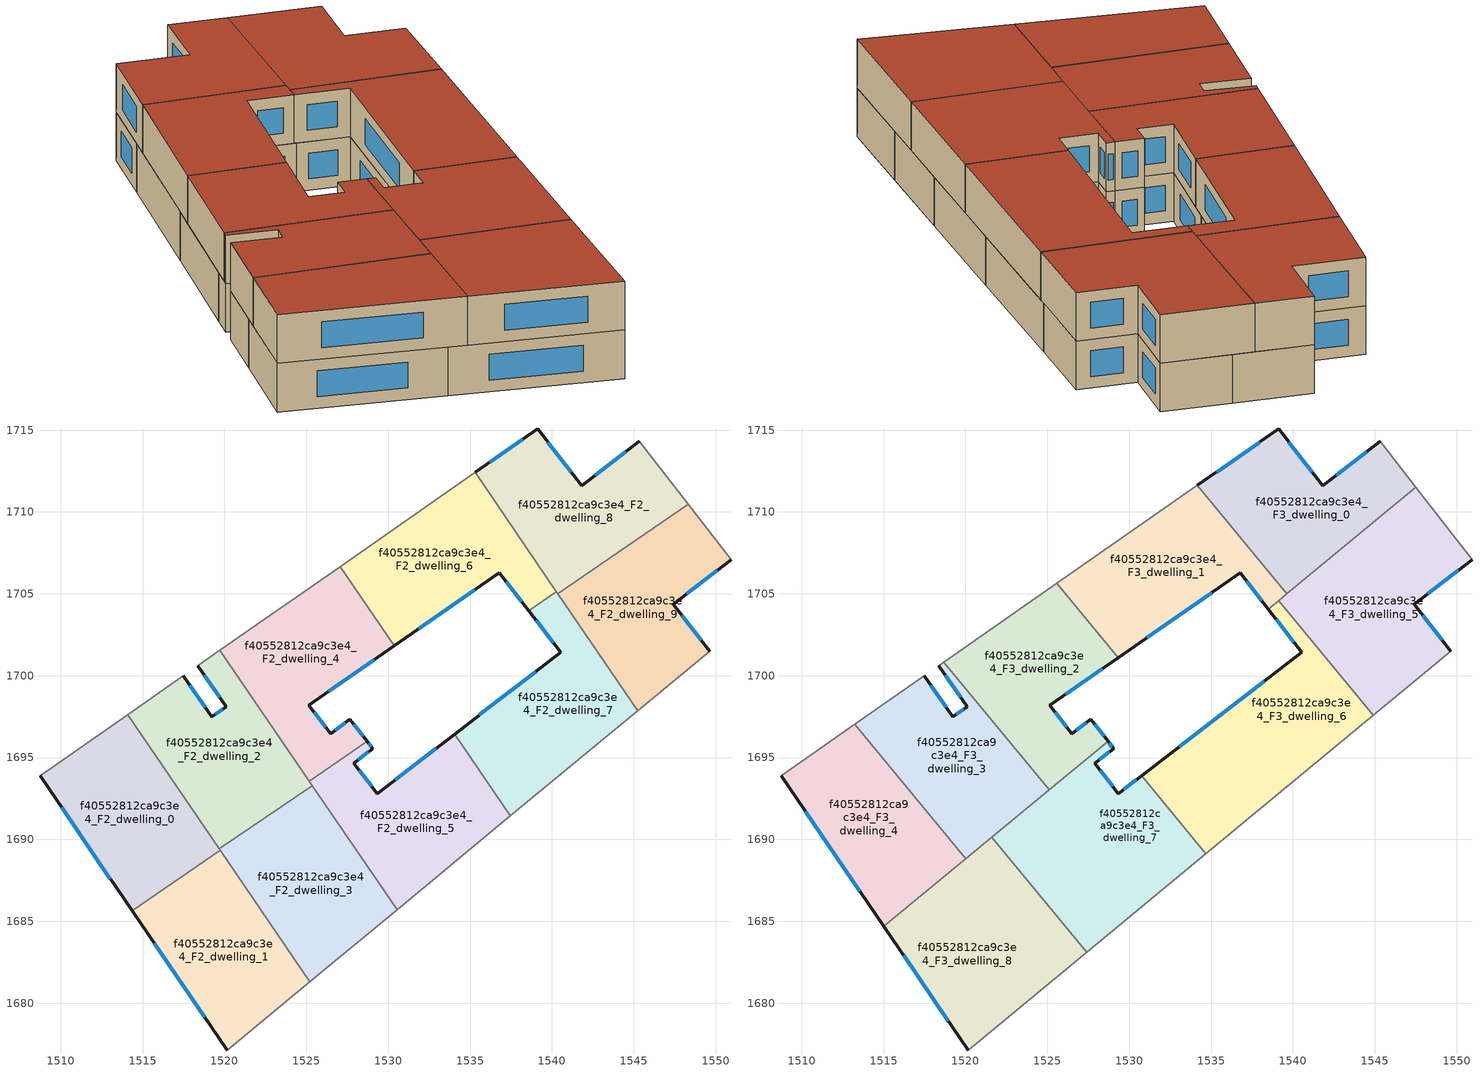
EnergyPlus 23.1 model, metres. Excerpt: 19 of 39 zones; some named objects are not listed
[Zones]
f40552812ca9c3e4_F2_dwelling_0
 floor to f40552812ca9c3e4_F1_dwelling_0 (EU_floor_Construction): 1514.08,1697.62 1519.74,1689.33 1514.35,1685.64 1508.73,1693.89 z6
 wall outside (EU_wall_Construction): 1508.73,1693.89 1514.35,1685.64 z6:9
 wall to f40552812ca9c3e4_F2_dwelling_1 (EU_wall_Construction): 1514.35,1685.64 1519.74,1689.33 z6:9
 wall adiabatic (EU_wall_Construction): 1514.08,1697.62 1508.73,1693.89 z6:9
 wall to f40552812ca9c3e4_F2_dwelling_2 (EU_wall_Construction): 1519.68,1689.41 1514.08,1697.62 z6:9
 wall to f40552812ca9c3e4_F2_dwelling_3 (EU_wall_Construction): 1519.74,1689.33 1519.68,1689.41 z6:9
 window (EU_Window_Construction): 1510.05,1691.95 1513.03,1687.58 z6.7:8.3
f40552812ca9c3e4_F2_dwelling_1
 floor to f40552812ca9c3e4_F1_dwelling_1 (EU_floor_Construction): 1519.74,1689.33 1525.22,1681.31 1520.16,1677.13 1514.35,1685.64 z6
 wall outside (EU_wall_Construction): 1514.35,1685.64 1520.16,1677.13 z6:9
 wall adiabatic (EU_wall_Construction): 1520.16,1677.13 1525.22,1681.31 z6:9
 wall to f40552812ca9c3e4_F2_dwelling_3 (EU_wall_Construction): 1525.22,1681.31 1519.74,1689.33 z6:9
 window (EU_Window_Construction): 1515.72,1683.65 1518.8,1679.13 z6.7:8.3
f40552812ca9c3e4_F2_dwelling_2
 floor to f40552812ca9c3e4_F1_dwelling_2 (EU_floor_Construction): 1519.72,1701.55 1525.36,1693.29 1519.68,1689.41 1514.08,1697.62 1517.48,1700 1519.23,1697.5 1520.11,1698.11 1518.36,1700.61 z6
 wall outside (EU_wall_Construction): 1518.36,1700.61 1520.11,1698.11 1519.23,1697.5 1517.48,1700 z6:9
 wall to f40552812ca9c3e4_F2_dwelling_3 (EU_wall_Construction): 1519.68,1689.41 1525.36,1693.29 z6:9
 wall adiabatic (EU_wall_Construction): 1517.48,1700 1514.08,1697.62 / 1519.72,1701.55 1518.36,1700.61 z6:9
 wall to f40552812ca9c3e4_F2_dwelling_4 (EU_wall_Construction): 1525.17,1693.56 1519.72,1701.55 z6:9
 wall to f40552812ca9c3e4_F2_dwelling_5 (EU_wall_Construction): 1525.36,1693.29 1525.17,1693.56 z6:9
 window (EU_Window_Construction): 1518.82,1698.08 1517.89,1699.41 / 1519.91,1697.96 1519.44,1697.64 / 1518.77,1700.02 1519.7,1698.69 z6.7:8.3
 ceiling adiabatic (EU_roof_Construction): 1525.36,1693.29 1519.72,1701.55 1518.68,1700.83 1525.06,1693.09 z9
f40552812ca9c3e4_F2_dwelling_3
 floor to f40552812ca9c3e4_F1_dwelling_3 (EU_floor_Construction): 1525.36,1693.29 1530.54,1685.71 1525.22,1681.31 1519.68,1689.41 z6
 wall adiabatic (EU_wall_Construction): 1525.22,1681.31 1530.54,1685.71 z6:9
 wall to f40552812ca9c3e4_F2_dwelling_5 (EU_wall_Construction): 1530.54,1685.71 1525.36,1693.29 z6:9
 ceiling adiabatic (EU_roof_Construction): 1525.39,1693.25 1525.36,1693.29 1525.06,1693.09 1525.12,1693.02 z9
f40552812ca9c3e4_F2_dwelling_4
 floor to f40552812ca9c3e4_F1_dwelling_4 (EU_floor_Construction): 1527.06,1706.67 1530.37,1701.82 1525.16,1698.18 1526.5,1696.45 1527.66,1697.34 1528.72,1695.99 1525.17,1693.57 1519.72,1701.55 z6
 wall outside (EU_wall_Construction): 1528.72,1695.99 1527.66,1697.34 1526.5,1696.45 1525.16,1698.18 1530.37,1701.82 z6:9
 wall to f40552812ca9c3e4_F2_dwelling_5 (EU_wall_Construction): 1525.17,1693.57 1528.72,1695.99 z6:9
 wall adiabatic (EU_wall_Construction): 1527.06,1706.67 1519.72,1701.55 z6:9
 wall to f40552812ca9c3e4_F2_dwelling_6 (EU_wall_Construction): 1530.37,1701.82 1527.06,1706.67 z6:9
 window (EU_Window_Construction): 1527.39,1697.13 1526.77,1696.66 / 1528.47,1696.3 1527.91,1697.02 / 1526.38,1699.04 1529.15,1700.96 / 1526.19,1696.85 1525.47,1697.77 z6.7:8.3
f40552812ca9c3e4_F2_dwelling_5
 floor to f40552812ca9c3e4_F1_dwelling_5 (EU_floor_Construction): 1534.05,1696.43 1537.46,1691.43 1530.54,1685.71 1525.17,1693.57 1528.72,1695.99 1529.06,1695.55 1527.9,1694.66 1529.33,1692.8 z6
 wall outside (EU_wall_Construction): 1534.05,1696.43 1529.33,1692.8 1527.9,1694.66 1529.06,1695.55 1528.72,1695.99 z6:9
 wall to f40552812ca9c3e4_F2_dwelling_7 (EU_wall_Construction): 1537.46,1691.43 1534.05,1696.43 z6:9
 wall adiabatic (EU_wall_Construction): 1530.54,1685.71 1537.46,1691.43 z6:9
 window (EU_Window_Construction): 1532.94,1695.58 1530.44,1693.65 / 1528.98,1695.65 1528.8,1695.88 / 1528.17,1694.87 1528.78,1695.34 / 1529,1693.23 1528.23,1694.22 z6.7:8.3
f40552812ca9c3e4_F2_dwelling_6
 floor to f40552812ca9c3e4_F1_dwelling_6 (EU_floor_Construction): 1535.31,1712.41 1540.28,1705.14 1538.57,1703.97 1536.78,1706.29 1530.37,1701.82 1527.06,1706.67 z6
 wall outside (EU_wall_Construction): 1530.37,1701.82 1536.78,1706.29 1538.57,1703.97 z6:9
 wall adiabatic (EU_wall_Construction): 1535.31,1712.41 1527.06,1706.67 z6:9
 wall to f40552812ca9c3e4_F2_dwelling_7 (EU_wall_Construction): 1538.57,1703.97 1540.28,1705.14 z6:9
 wall to f40552812ca9c3e4_F2_dwelling_8 (EU_wall_Construction): 1540.28,1705.14 1535.31,1712.41 z6:9
 window (EU_Window_Construction): 1531.87,1702.87 1535.27,1705.24 / 1537.2,1705.74 1538.15,1704.51 z6.7:8.3
f40552812ca9c3e4_F2_dwelling_7
 floor to f40552812ca9c3e4_F1_dwelling_7 (EU_floor_Construction): 1540.28,1705.14 1545.25,1697.86 1537.46,1691.43 1534.05,1696.43 1540.54,1701.42 1538.57,1703.97 z6
 wall outside (EU_wall_Construction): 1538.57,1703.97 1540.54,1701.42 1534.05,1696.43 z6:9
 wall adiabatic (EU_wall_Construction): 1537.46,1691.43 1545.25,1697.86 z6:9
 wall to f40552812ca9c3e4_F2_dwelling_9 (EU_wall_Construction): 1545.25,1697.86 1540.36,1705.02 z6:9
 wall to f40552812ca9c3e4_F2_dwelling_8 (EU_wall_Construction): 1540.36,1705.02 1540.28,1705.14 z6:9
 window (EU_Window_Construction): 1539.02,1700.25 1535.58,1697.6 / 1539.03,1703.37 1540.08,1702.02 z6.7:8.3
f40552812ca9c3e4_F2_dwelling_8
 floor to f40552812ca9c3e4_F1_dwelling_8 (EU_floor_Construction): 1545.34,1714.32 1548.33,1710.46 1540.36,1705.02 1535.31,1712.41 1539.13,1715.07 1541.82,1711.6 z6
 wall outside (EU_wall_Construction): 1545.34,1714.32 1541.82,1711.6 1539.13,1715.07 1535.31,1712.41 z6:9
 wall to f40552812ca9c3e4_F2_dwelling_9 (EU_wall_Construction): 1540.36,1705.02 1548.33,1710.46 z6:9
 wall adiabatic (EU_wall_Construction): 1548.33,1710.46 1545.34,1714.32 z6:9
 window (EU_Window_Construction): 1538.23,1714.45 1536.21,1713.04 / 1541.19,1712.42 1539.76,1714.26 / 1544.51,1713.68 1542.65,1712.24 z6.7:8.3
f40552812ca9c3e4_F2_dwelling_9
 floor to f40552812ca9c3e4_F1_dwelling_9 (EU_floor_Construction): 1548.33,1710.46 1550.94,1707.09 1547.41,1704.38 1549.65,1701.5 1545.25,1697.86 1540.36,1705.02 z6
 wall outside (EU_wall_Construction): 1549.65,1701.5 1547.41,1704.38 1550.94,1707.09 z6:9
 wall adiabatic (EU_wall_Construction): 1545.25,1697.86 1549.65,1701.5 / 1550.94,1707.09 1548.33,1710.46 z6:9
 window (EU_Window_Construction): 1548.24,1705.02 1550.11,1706.46 / 1549.12,1702.18 1547.94,1703.7 z6.7:8.3
f40552812ca9c3e4_F3_dwelling_0
 floor to f40552812ca9c3e4_F2_dwelling_8 (EU_floor_Construction): 1545.34,1714.32 1547.52,1711.51 1540.1,1705.39 1535.31,1712.41 1539.13,1715.07 1541.82,1711.6 z9
 floor to f40552812ca9c3e4_F2_dwelling_6 (EU_floor_Construction): 1535.31,1712.41 1540.1,1705.39 1539.63,1705 1534.17,1711.62 z9
 wall outside (EU_wall_Construction): 1545.34,1714.32 1541.82,1711.6 1539.13,1715.07 1534.17,1711.62 z9:12
 wall adiabatic (EU_wall_Construction): 1547.52,1711.51 1545.34,1714.32 z9:12
 wall to f40552812ca9c3e4_F3_dwelling_1 (EU_wall_Construction): 1534.17,1711.62 1539.63,1705 z9:12
 wall to f40552812ca9c3e4_F3_dwelling_5 (EU_wall_Construction): 1539.63,1705 1547.52,1711.51 z9:12
 window (EU_Window_Construction): 1537.96,1714.26 1535.33,1712.43 / 1541.19,1712.42 1539.76,1714.26 / 1544.51,1713.68 1542.65,1712.24 z9.7:11.3
 roof outside (EU_roof_Construction): 1547.52,1711.51 1545.34,1714.32 1541.82,1711.6 1539.13,1715.07 1534.17,1711.62 1539.63,1705 z12
f40552812ca9c3e4_F3_dwelling_1
 floor to f40552812ca9c3e4_F2_dwelling_6 (EU_floor_Construction): 1534.17,1711.62 1539.63,1705 1538.5,1704.07 1536.78,1706.29 1530.37,1701.82 1527.06,1706.67 z9
 floor to f40552812ca9c3e4_F2_dwelling_4 (EU_floor_Construction): 1527.06,1706.67 1530.37,1701.82 1529.33,1701.1 1525.59,1705.64 z9
 wall outside (EU_wall_Construction): 1529.34,1701.1 1536.78,1706.29 1538.5,1704.07 z9:12
 wall to f40552812ca9c3e4_F3_dwelling_2 (EU_wall_Construction): 1525.59,1705.64 1529.34,1701.1 z9:12
 wall adiabatic (EU_wall_Construction): 1534.17,1711.62 1525.59,1705.64 z9:12
 wall to f40552812ca9c3e4_F3_dwelling_6 (EU_wall_Construction): 1538.5,1704.07 1539.12,1704.58 z9:12
 wall to f40552812ca9c3e4_F3_dwelling_5 (EU_wall_Construction): 1539.12,1704.58 1539.63,1705 z9:12
 window (EU_Window_Construction): 1537.18,1705.77 1538.09,1704.59 / 1531.08,1702.32 1535.03,1705.07 z9.7:11.3
 roof outside (EU_roof_Construction): 1538.5,1704.07 1539.63,1705 1534.17,1711.62 1525.59,1705.64 1529.34,1701.1 1536.78,1706.29 z12
f40552812ca9c3e4_F3_dwelling_2
 floor to f40552812ca9c3e4_F2_dwelling_4 (EU_floor_Construction): 1525.59,1705.64 1529.33,1701.1 1525.16,1698.18 1526.5,1696.45 1527.66,1697.34 1528.71,1695.99 1528.65,1695.94 1525.17,1693.57 1519.72,1701.55 z9
 floor to f40552812ca9c3e4_F2_dwelling_5 (EU_floor_Construction): 1528.65,1695.94 1525.39,1693.25 1525.17,1693.57 z9
 floor adiabatic (EU_floor_Construction): 1519.72,1701.55 1525.39,1693.25 1525.12,1693.02 1518.68,1700.83 z9
 wall outside (EU_wall_Construction): 1528.71,1695.99 1527.66,1697.34 1526.5,1696.45 1525.16,1698.18 1529.34,1701.1 z9:12
 wall to f40552812ca9c3e4_F3_dwelling_3 (EU_wall_Construction): 1518.68,1700.83 1525.12,1693.02 z9:12
 wall adiabatic (EU_wall_Construction): 1525.59,1705.64 1518.68,1700.83 z9:12
 wall to f40552812ca9c3e4_F3_dwelling_7 (EU_wall_Construction): 1525.12,1693.02 1528.71,1695.99 z9:12
 window (EU_Window_Construction): 1526.19,1696.85 1525.47,1697.77 / 1527.39,1697.13 1526.77,1696.66 / 1528.47,1696.31 1527.91,1697.02 / 1526.14,1698.87 1528.35,1700.41 z9.7:11.3
 roof outside (EU_roof_Construction): 1528.71,1695.99 1527.66,1697.34 1526.5,1696.45 1525.16,1698.18 1529.34,1701.1 1525.59,1705.64 1518.68,1700.83 1525.12,1693.02 z12
f40552812ca9c3e4_F3_dwelling_3
 floor to f40552812ca9c3e4_F2_dwelling_2 (EU_floor_Construction): 1520.11,1698.11 1518.36,1700.61 1518.68,1700.83 1525.06,1693.09 1519.68,1689.41 1514.08,1697.62 1517.48,1700 1519.23,1697.5 z9
 floor to f40552812ca9c3e4_F2_dwelling_0 (EU_floor_Construction): 1514.08,1697.62 1519.74,1689.33 1519.66,1689.27 1513.24,1697.04 z9
 floor to f40552812ca9c3e4_F2_dwelling_3 (EU_floor_Construction): 1525.06,1693.09 1525.12,1693.02 1520.06,1688.85 1519.68,1689.41 z9
 floor to f40552812ca9c3e4_F2_dwelling_1 (EU_floor_Construction): 1519.74,1689.33 1520.06,1688.85 1520.02,1688.82 1519.66,1689.27 z9
 wall outside (EU_wall_Construction): 1518.36,1700.61 1520.11,1698.11 1519.23,1697.5 1517.48,1700 z9:12
 wall to f40552812ca9c3e4_F3_dwelling_4 (EU_wall_Construction): 1513.24,1697.04 1520.03,1688.82 z9:12
 wall adiabatic (EU_wall_Construction): 1517.48,1700 1513.24,1697.04 / 1518.68,1700.83 1518.36,1700.61 z9:12
 wall to f40552812ca9c3e4_F3_dwelling_8 (EU_wall_Construction): 1520.03,1688.82 1521.61,1690.13 z9:12
 wall to f40552812ca9c3e4_F3_dwelling_7 (EU_wall_Construction): 1521.61,1690.13 1525.12,1693.02 z9:12
 window (EU_Window_Construction): 1518.82,1698.08 1517.89,1699.41 / 1519.91,1697.96 1519.44,1697.64 / 1518.77,1700.02 1519.7,1698.69 z9.7:11.3
 roof outside (EU_roof_Construction): 1525.12,1693.02 1518.68,1700.83 1518.36,1700.61 1520.11,1698.11 1519.23,1697.5 1517.48,1700 1513.24,1697.04 1520.03,1688.82 z12
f40552812ca9c3e4_F3_dwelling_4
 floor to f40552812ca9c3e4_F2_dwelling_0 (EU_floor_Construction): 1513.24,1697.04 1519.66,1689.27 1514.35,1685.64 1508.73,1693.89 z9
 floor to f40552812ca9c3e4_F2_dwelling_1 (EU_floor_Construction): 1519.66,1689.27 1520.02,1688.82 1515.01,1684.68 1514.35,1685.64 z9
 wall outside (EU_wall_Construction): 1508.73,1693.89 1515.01,1684.68 z9:12
 wall adiabatic (EU_wall_Construction): 1513.24,1697.04 1508.73,1693.89 z9:12
 wall to f40552812ca9c3e4_F3_dwelling_8 (EU_wall_Construction): 1515.01,1684.68 1520.02,1688.82 z9:12
 window (EU_Window_Construction): 1510.2,1691.73 1513.53,1686.84 z9.7:11.3
 roof outside (EU_roof_Construction): 1520.03,1688.82 1513.24,1697.04 1508.73,1693.89 1515.01,1684.68 z12
f40552812ca9c3e4_F3_dwelling_5
 floor to f40552812ca9c3e4_F2_dwelling_9 (EU_floor_Construction): 1548.33,1710.46 1550.94,1707.09 1547.41,1704.38 1549.65,1701.5 1545.25,1697.86 1540.36,1705.02 z9
 floor to f40552812ca9c3e4_F2_dwelling_8 (EU_floor_Construction): 1547.52,1711.51 1548.33,1710.46 1540.36,1705.02 1540.1,1705.39 z9
 floor to f40552812ca9c3e4_F2_dwelling_7 (EU_floor_Construction): 1540.28,1705.14 1545.25,1697.86 1544.9,1697.58 1539.25,1704.43 z9
 floor to f40552812ca9c3e4_F2_dwelling_6 (EU_floor_Construction): 1540.1,1705.39 1540.28,1705.14 1539.25,1704.43 1539.12,1704.58 z9
 wall outside (EU_wall_Construction): 1549.65,1701.5 1547.41,1704.38 1550.94,1707.09 z9:12
 wall to f40552812ca9c3e4_F3_dwelling_6 (EU_wall_Construction): 1539.12,1704.58 1544.9,1697.58 z9:12
 wall adiabatic (EU_wall_Construction): 1550.94,1707.09 1547.52,1711.51 / 1544.9,1697.58 1549.65,1701.5 z9:12
 window (EU_Window_Construction): 1548.24,1705.02 1550.11,1706.46 / 1549.12,1702.18 1547.94,1703.7 z9.7:11.3
 roof outside (EU_roof_Construction): 1549.65,1701.5 1547.41,1704.38 1550.94,1707.09 1547.52,1711.51 1539.12,1704.58 1544.9,1697.58 z12
f40552812ca9c3e4_F3_dwelling_6
 floor to f40552812ca9c3e4_F2_dwelling_5 (EU_floor_Construction): 1534.05,1696.43 1537.46,1691.43 1534.68,1689.13 1530.76,1693.89 z9
 floor to f40552812ca9c3e4_F2_dwelling_7 (EU_floor_Construction): 1540.54,1701.42 1538.57,1703.97 1539.25,1704.43 1544.9,1697.58 1537.46,1691.43 1534.05,1696.43 z9
 floor to f40552812ca9c3e4_F2_dwelling_6 (EU_floor_Construction): 1539.12,1704.58 1539.25,1704.43 1538.57,1703.97 1538.5,1704.07 z9
 wall outside (EU_wall_Construction): 1538.5,1704.07 1540.54,1701.42 1530.76,1693.89 z9:12
 wall adiabatic (EU_wall_Construction): 1534.68,1689.13 1544.9,1697.58 z9:12
 wall to f40552812ca9c3e4_F3_dwelling_7 (EU_wall_Construction): 1530.76,1693.89 1534.68,1689.13 z9:12
 window (EU_Window_Construction): 1538.98,1703.45 1540.06,1702.04 / 1538.25,1699.66 1533.06,1695.66 z9.7:11.3
 roof outside (EU_roof_Construction): 1544.9,1697.58 1539.12,1704.58 1538.5,1704.07 1540.54,1701.42 1530.76,1693.89 1534.68,1689.13 z12
f40552812ca9c3e4_F3_dwelling_7
 floor to f40552812ca9c3e4_F2_dwelling_3 (EU_floor_Construction): 1525.39,1693.25 1530.54,1685.71 1527.4,1683.12 1521.61,1690.13 z9
 floor to f40552812ca9c3e4_F2_dwelling_5 (EU_floor_Construction): 1530.76,1693.89 1534.68,1689.13 1530.54,1685.71 1525.39,1693.25 1528.65,1695.94 1528.72,1695.98 1529.06,1695.55 1527.9,1694.66 1529.33,1692.8 z9
 wall outside (EU_wall_Construction): 1530.76,1693.89 1529.33,1692.8 1527.9,1694.66 1529.06,1695.55 1528.71,1695.99 z9:12
 wall adiabatic (EU_wall_Construction): 1527.4,1683.12 1534.68,1689.13 z9:12
 wall to f40552812ca9c3e4_F3_dwelling_8 (EU_wall_Construction): 1521.61,1690.13 1527.4,1683.12 z9:12
 window (EU_Window_Construction): 1528.98,1695.65 1528.79,1695.89 / 1528.17,1694.87 1528.78,1695.34 / 1529,1693.23 1528.23,1694.22 / 1530.42,1693.63 1529.67,1693.05 z9.7:11.3
 roof outside (EU_roof_Construction): 1534.68,1689.13 1530.76,1693.89 1529.33,1692.8 1527.9,1694.66 1529.06,1695.55 1528.71,1695.99 1521.61,1690.13 1527.4,1683.12 z12
f40552812ca9c3e4_F3_dwelling_8
 floor to f40552812ca9c3e4_F2_dwelling_1 (EU_floor_Construction): 1520.06,1688.85 1525.22,1681.31 1520.16,1677.13 1515.01,1684.68 z9
 floor to f40552812ca9c3e4_F2_dwelling_3 (EU_floor_Construction): 1521.61,1690.13 1527.4,1683.12 1525.22,1681.31 1520.06,1688.85 z9
 wall outside (EU_wall_Construction): 1515.01,1684.68 1520.16,1677.13 z9:12
 wall adiabatic (EU_wall_Construction): 1520.16,1677.13 1527.4,1683.12 z9:12
 window (EU_Window_Construction): 1516.22,1682.91 1518.95,1678.91 z9.7:11.3
 roof outside (EU_roof_Construction): 1527.4,1683.12 1521.61,1690.13 1515.01,1684.68 1520.16,1677.13 z12
[Building]
EU S2 Campaign: North Axis=0; Terrain=City; Solar Distribution=FullExterior
[Site:Location]
Budapest.Ferenc.Liszt.Intl.AP: Latitude=47.437; Longitude=19.256; Time Zone=1; Elevation=185
[SizingPeriod:WeatherFileDays]
AnnualSizingPeriod: Begin Month=1; Begin Day of Month=1; End Month=12; End Day of Month=31; Day of Week for Start Day=Monday; Use Weather File Daylight Saving Period=No; Use Weather File Rain and Snow Indicators=No
[MATERIAL]
EU_InternalMass_Material: Roughness=MediumRough; Thickness=0.1; Conductivity=1; Density=1800; Specific Heat=900; Thermal Absorptance=0.9; Solar Absorptance=0.7; Visible Absorptance=0.7
[MATERIAL:NOMASS] Roughness=MediumRough; Thermal Absorptance=0.9; Solar Absorptance=0.7; Visible Absorptance=0.7
Name | Thermal Resistance
EU_wall_NoMass | 0.832559
EU_roof_NoMass | 1.39638
EU_floor_NoMass | 0.872794
[WINDOWMATERIAL:SIMPLEGLAZINGSYSTEM]
EU_Window_SimpleGlazing: UFactor=2.79869; Solar Heat Gain Coefficient=0.75; Visible Transmittance=0.75
[CONSTRUCTION]
EU_wall_Construction: EU_wall_NoMass
EU_roof_Construction: EU_roof_NoMass
EU_floor_Construction: EU_floor_NoMass
EU_Window_Construction: EU_Window_SimpleGlazing
EU_InternalMass_Construction: EU_InternalMass_Material
[ZONE] Type=1; Multiplier=1; Ceiling Height=autocalculate; Floor Area=autocalculate; Part of Total Floor Area=Yes
Name | Volume
f40552812ca9c3e4_F2_dwelling_0 | 195.931
f40552812ca9c3e4_F3_dwelling_0 | 195.924
f40552812ca9c3e4_F2_dwelling_1 | 195.935
f40552812ca9c3e4_F3_dwelling_1 | 195.937
f40552812ca9c3e4_F2_dwelling_2 | 195.93
f40552812ca9c3e4_F3_dwelling_2 | 195.967
f40552812ca9c3e4_F2_dwelling_3 | 195.911
f40552812ca9c3e4_F3_dwelling_3 | 195.917
f40552812ca9c3e4_F2_dwelling_4 | 195.932
f40552812ca9c3e4_F3_dwelling_4 | 195.929
f40552812ca9c3e4_F2_dwelling_5 | 195.944
f40552812ca9c3e4_F3_dwelling_5 | 244.924
f40552812ca9c3e4_F2_dwelling_6 | 195.936
f40552812ca9c3e4_F3_dwelling_6 | 244.886
f40552812ca9c3e4_F2_dwelling_7 | 195.902
f40552812ca9c3e4_F3_dwelling_7 | 244.927
f40552812ca9c3e4_F2_dwelling_8 | 195.933
f40552812ca9c3e4_F3_dwelling_8 | 244.905
f40552812ca9c3e4_F2_dwelling_9 | 195.939
[INTERNALMASS] Construction=EU_InternalMass_Construction
Name | Zone or ZoneList | Surface Area
f40552812ca9c3e4_F2_dwelling_0_EU_InternalMass | f40552812ca9c3e4_F2_dwelling_0 | 65.3104
f40552812ca9c3e4_F2_dwelling_1_EU_InternalMass | f40552812ca9c3e4_F2_dwelling_1 | 65.3113
f40552812ca9c3e4_F2_dwelling_2_EU_InternalMass | f40552812ca9c3e4_F2_dwelling_2 | 65.31
f40552812ca9c3e4_F2_dwelling_3_EU_InternalMass | f40552812ca9c3e4_F2_dwelling_3 | 65.3038
f40552812ca9c3e4_F2_dwelling_4_EU_InternalMass | f40552812ca9c3e4_F2_dwelling_4 | 65.3105
f40552812ca9c3e4_F2_dwelling_5_EU_InternalMass | f40552812ca9c3e4_F2_dwelling_5 | 65.3146
f40552812ca9c3e4_F2_dwelling_6_EU_InternalMass | f40552812ca9c3e4_F2_dwelling_6 | 65.312
f40552812ca9c3e4_F2_dwelling_7_EU_InternalMass | f40552812ca9c3e4_F2_dwelling_7 | 65.3005
f40552812ca9c3e4_F2_dwelling_8_EU_InternalMass | f40552812ca9c3e4_F2_dwelling_8 | 65.3111
f40552812ca9c3e4_F2_dwelling_9_EU_InternalMass | f40552812ca9c3e4_F2_dwelling_9 | 65.3129
f40552812ca9c3e4_F3_dwelling_0_EU_InternalMass | f40552812ca9c3e4_F3_dwelling_0 | 65.3077
f40552812ca9c3e4_F3_dwelling_1_EU_InternalMass | f40552812ca9c3e4_F3_dwelling_1 | 65.3127
f40552812ca9c3e4_F3_dwelling_2_EU_InternalMass | f40552812ca9c3e4_F3_dwelling_2 | 65.3223
f40552812ca9c3e4_F3_dwelling_3_EU_InternalMass | f40552812ca9c3e4_F3_dwelling_3 | 65.3058
f40552812ca9c3e4_F3_dwelling_4_EU_InternalMass | f40552812ca9c3e4_F3_dwelling_4 | 65.3098
f40552812ca9c3e4_F3_dwelling_5_EU_InternalMass | f40552812ca9c3e4_F3_dwelling_5 | 81.6411
f40552812ca9c3e4_F3_dwelling_6_EU_InternalMass | f40552812ca9c3e4_F3_dwelling_6 | 81.6284
f40552812ca9c3e4_F3_dwelling_7_EU_InternalMass | f40552812ca9c3e4_F3_dwelling_7 | 81.6419
f40552812ca9c3e4_F3_dwelling_8_EU_InternalMass | f40552812ca9c3e4_F3_dwelling_8 | 81.6351
[OTHEREQUIPMENT] Fuel Type=Electricity; Design Level Calculation Method=Watts/Area; Power per Zone Floor Area=1; Fraction Latent=0; Fraction Radiant=0; Fraction Lost=0; Carbon Dioxide Generation Rate=0; EndUse Subcategory=EU_Step8_InternalGains
Name | Zone or ZoneList or Space or SpaceList | Schedule
EU_Step8_InternalGain_f40552812ca9c3e4_F2_dwelling_0_f000 | f40552812ca9c3e4_F2_dwelling_0 | EU_Step8_GainSchedule_f40552812ca9c3e4_F2_dwelling_0_f000
EU_Step8_InternalGain_f40552812ca9c3e4_F2_dwelling_1_f000 | f40552812ca9c3e4_F2_dwelling_1 | EU_Step8_GainSchedule_f40552812ca9c3e4_F2_dwelling_1_f000
EU_Step8_InternalGain_f40552812ca9c3e4_F2_dwelling_2_f000 | f40552812ca9c3e4_F2_dwelling_2 | EU_Step8_GainSchedule_f40552812ca9c3e4_F2_dwelling_2_f000
EU_Step8_InternalGain_f40552812ca9c3e4_F2_dwelling_3_f000 | f40552812ca9c3e4_F2_dwelling_3 | EU_Step8_GainSchedule_f40552812ca9c3e4_F2_dwelling_3_f000
EU_Step8_InternalGain_f40552812ca9c3e4_F2_dwelling_4_f000 | f40552812ca9c3e4_F2_dwelling_4 | EU_Step8_GainSchedule_f40552812ca9c3e4_F2_dwelling_4_f000
EU_Step8_InternalGain_f40552812ca9c3e4_F2_dwelling_5_f000 | f40552812ca9c3e4_F2_dwelling_5 | EU_Step8_GainSchedule_f40552812ca9c3e4_F2_dwelling_5_f000
EU_Step8_InternalGain_f40552812ca9c3e4_F2_dwelling_6_f000 | f40552812ca9c3e4_F2_dwelling_6 | EU_Step8_GainSchedule_f40552812ca9c3e4_F2_dwelling_6_f000
EU_Step8_InternalGain_f40552812ca9c3e4_F2_dwelling_7_f000 | f40552812ca9c3e4_F2_dwelling_7 | EU_Step8_GainSchedule_f40552812ca9c3e4_F2_dwelling_7_f000
EU_Step8_InternalGain_f40552812ca9c3e4_F2_dwelling_8_f000 | f40552812ca9c3e4_F2_dwelling_8 | EU_Step8_GainSchedule_f40552812ca9c3e4_F2_dwelling_8_f000
EU_Step8_InternalGain_f40552812ca9c3e4_F2_dwelling_9_f000 | f40552812ca9c3e4_F2_dwelling_9 | EU_Step8_GainSchedule_f40552812ca9c3e4_F2_dwelling_9_f000
EU_Step8_InternalGain_f40552812ca9c3e4_F3_dwelling_0_f000 | f40552812ca9c3e4_F3_dwelling_0 | EU_Step8_GainSchedule_f40552812ca9c3e4_F3_dwelling_0_f000
EU_Step8_InternalGain_f40552812ca9c3e4_F3_dwelling_1_f000 | f40552812ca9c3e4_F3_dwelling_1 | EU_Step8_GainSchedule_f40552812ca9c3e4_F3_dwelling_1_f000
EU_Step8_InternalGain_f40552812ca9c3e4_F3_dwelling_2_f000 | f40552812ca9c3e4_F3_dwelling_2 | EU_Step8_GainSchedule_f40552812ca9c3e4_F3_dwelling_2_f000
EU_Step8_InternalGain_f40552812ca9c3e4_F3_dwelling_3_f000 | f40552812ca9c3e4_F3_dwelling_3 | EU_Step8_GainSchedule_f40552812ca9c3e4_F3_dwelling_3_f000
EU_Step8_InternalGain_f40552812ca9c3e4_F3_dwelling_4_f000 | f40552812ca9c3e4_F3_dwelling_4 | EU_Step8_GainSchedule_f40552812ca9c3e4_F3_dwelling_4_f000
EU_Step8_InternalGain_f40552812ca9c3e4_F3_dwelling_5_f000 | f40552812ca9c3e4_F3_dwelling_5 | EU_Step8_GainSchedule_f40552812ca9c3e4_F3_dwelling_5_f000
EU_Step8_InternalGain_f40552812ca9c3e4_F3_dwelling_6_f000 | f40552812ca9c3e4_F3_dwelling_6 | EU_Step8_GainSchedule_f40552812ca9c3e4_F3_dwelling_6_f000
EU_Step8_InternalGain_f40552812ca9c3e4_F3_dwelling_7_f000 | f40552812ca9c3e4_F3_dwelling_7 | EU_Step8_GainSchedule_f40552812ca9c3e4_F3_dwelling_7_f000
EU_Step8_InternalGain_f40552812ca9c3e4_F3_dwelling_8_f000 | f40552812ca9c3e4_F3_dwelling_8 | EU_Step8_GainSchedule_f40552812ca9c3e4_F3_dwelling_8_f000
[ZONEVENTILATION:DESIGNFLOWRATE] Schedule=EU_AlwaysOn; Design Flow Rate Calculation Method=AirChanges/Hour; Air Changes per Hour=0.475469; Ventilation Type=Natural; Fan Pressure Rise=0; Fan Total Efficiency=1; Constant Term Coefficient=1; Temperature Term Coefficient=0; Velocity Term Coefficient=0; Velocity Squared Term Coefficient=0; Minimum Indoor Temperature=-100; Maximum Indoor Temperature=100; Delta Temperature=-100; Minimum Outdoor Temperature=-100; Maximum Outdoor Temperature=100; Maximum Wind Speed=40
Name | Zone or ZoneList or Space or SpaceList
EU_ConstantAir_f40552812ca9c3e4_F2_dwelling_0 | f40552812ca9c3e4_F2_dwelling_0
EU_ConstantAir_f40552812ca9c3e4_F2_dwelling_1 | f40552812ca9c3e4_F2_dwelling_1
EU_ConstantAir_f40552812ca9c3e4_F2_dwelling_2 | f40552812ca9c3e4_F2_dwelling_2
EU_ConstantAir_f40552812ca9c3e4_F2_dwelling_3 | f40552812ca9c3e4_F2_dwelling_3
EU_ConstantAir_f40552812ca9c3e4_F2_dwelling_4 | f40552812ca9c3e4_F2_dwelling_4
EU_ConstantAir_f40552812ca9c3e4_F2_dwelling_5 | f40552812ca9c3e4_F2_dwelling_5
EU_ConstantAir_f40552812ca9c3e4_F2_dwelling_6 | f40552812ca9c3e4_F2_dwelling_6
EU_ConstantAir_f40552812ca9c3e4_F2_dwelling_7 | f40552812ca9c3e4_F2_dwelling_7
EU_ConstantAir_f40552812ca9c3e4_F2_dwelling_8 | f40552812ca9c3e4_F2_dwelling_8
EU_ConstantAir_f40552812ca9c3e4_F2_dwelling_9 | f40552812ca9c3e4_F2_dwelling_9
EU_ConstantAir_f40552812ca9c3e4_F3_dwelling_0 | f40552812ca9c3e4_F3_dwelling_0
EU_ConstantAir_f40552812ca9c3e4_F3_dwelling_1 | f40552812ca9c3e4_F3_dwelling_1
EU_ConstantAir_f40552812ca9c3e4_F3_dwelling_2 | f40552812ca9c3e4_F3_dwelling_2
EU_ConstantAir_f40552812ca9c3e4_F3_dwelling_3 | f40552812ca9c3e4_F3_dwelling_3
EU_ConstantAir_f40552812ca9c3e4_F3_dwelling_4 | f40552812ca9c3e4_F3_dwelling_4
EU_ConstantAir_f40552812ca9c3e4_F3_dwelling_5 | f40552812ca9c3e4_F3_dwelling_5
EU_ConstantAir_f40552812ca9c3e4_F3_dwelling_6 | f40552812ca9c3e4_F3_dwelling_6
EU_ConstantAir_f40552812ca9c3e4_F3_dwelling_7 | f40552812ca9c3e4_F3_dwelling_7
EU_ConstantAir_f40552812ca9c3e4_F3_dwelling_8 | f40552812ca9c3e4_F3_dwelling_8
[HVACTEMPLATE:ZONE:IDEALLOADSAIRSYSTEM] System Availability Schedule=EU_AlwaysOn; Maximum Heating Supply Air Temperature=50; Minimum Cooling Supply Air Temperature=13; Maximum Heating Supply Air Humidity Ratio=0.0156; Minimum Cooling Supply Air Humidity Ratio=0.0077; Heating Limit=NoLimit; Cooling Limit=NoLimit; Heating Availability Schedule=EU_AlwaysOn; Cooling Availability Schedule=EU_CoolingOff; Dehumidification Control Type=ConstantSensibleHeatRatio; Cooling Sensible Heat Ratio=0.7; Dehumidification Setpoint=60; Humidification Control Type=None; Humidification Setpoint=30; Outdoor Air Method=None; Outdoor Air Flow Rate per Person=0.00944; Outdoor Air Flow Rate per Zone Floor Area=0; Outdoor Air Flow Rate per Zone=0; Demand Controlled Ventilation Type=None; Outdoor Air Economizer Type=NoEconomizer; Heat Recovery Type=None; Sensible Heat Recovery Effectiveness=0.7; Latent Heat Recovery Effectiveness=0.65
Name | Template Thermostat
f40552812ca9c3e4_F2_dwelling_0 | EU_HeatOnly_f40552812ca9c3e4_F2_dwelling_0
f40552812ca9c3e4_F2_dwelling_1 | EU_HeatOnly_f40552812ca9c3e4_F2_dwelling_1
f40552812ca9c3e4_F2_dwelling_2 | EU_HeatOnly_f40552812ca9c3e4_F2_dwelling_2
f40552812ca9c3e4_F2_dwelling_3 | EU_HeatOnly_f40552812ca9c3e4_F2_dwelling_3
f40552812ca9c3e4_F2_dwelling_4 | EU_HeatOnly_f40552812ca9c3e4_F2_dwelling_4
f40552812ca9c3e4_F2_dwelling_5 | EU_HeatOnly_f40552812ca9c3e4_F2_dwelling_5
f40552812ca9c3e4_F2_dwelling_6 | EU_HeatOnly_f40552812ca9c3e4_F2_dwelling_6
f40552812ca9c3e4_F2_dwelling_7 | EU_HeatOnly_f40552812ca9c3e4_F2_dwelling_7
f40552812ca9c3e4_F2_dwelling_8 | EU_HeatOnly_f40552812ca9c3e4_F2_dwelling_8
f40552812ca9c3e4_F2_dwelling_9 | EU_HeatOnly_f40552812ca9c3e4_F2_dwelling_9
f40552812ca9c3e4_F3_dwelling_0 | EU_HeatOnly_f40552812ca9c3e4_F3_dwelling_0
f40552812ca9c3e4_F3_dwelling_1 | EU_HeatOnly_f40552812ca9c3e4_F3_dwelling_1
f40552812ca9c3e4_F3_dwelling_2 | EU_HeatOnly_f40552812ca9c3e4_F3_dwelling_2
f40552812ca9c3e4_F3_dwelling_3 | EU_HeatOnly_f40552812ca9c3e4_F3_dwelling_3
f40552812ca9c3e4_F3_dwelling_4 | EU_HeatOnly_f40552812ca9c3e4_F3_dwelling_4
f40552812ca9c3e4_F3_dwelling_5 | EU_HeatOnly_f40552812ca9c3e4_F3_dwelling_5
f40552812ca9c3e4_F3_dwelling_6 | EU_HeatOnly_f40552812ca9c3e4_F3_dwelling_6
f40552812ca9c3e4_F3_dwelling_7 | EU_HeatOnly_f40552812ca9c3e4_F3_dwelling_7
f40552812ca9c3e4_F3_dwelling_8 | EU_HeatOnly_f40552812ca9c3e4_F3_dwelling_8
[SIZING:ZONE] Zone Cooling Design Supply Air Temperature Input Method=SupplyAirTemperature; Zone Cooling Design Supply Air Temperature=13; Zone Heating Design Supply Air Temperature Input Method=SupplyAirTemperature; Zone Heating Design Supply Air Temperature=50; Zone Cooling Design Supply Air Humidity Ratio=0.008; Zone Heating Design Supply Air Humidity Ratio=0.008; Cooling Design Air Flow Method=DesignDay; Cooling Design Air Flow Rate=0; Cooling Minimum Air Flow per Zone Floor Area=0.000762; Cooling Minimum Air Flow=0; Cooling Minimum Air Flow Fraction=0.2; Heating Design Air Flow Method=DesignDay; Heating Design Air Flow Rate=0; Heating Maximum Air Flow per Zone Floor Area=0.002032; Heating Maximum Air Flow=0.141576; Heating Maximum Air Flow Fraction=0.3; Account for Dedicated Outdoor Air System=No; Dedicated Outdoor Air System Control Strategy=NeutralSupplyAir; Dedicated Outdoor Air Low Setpoint Temperature for Design=autosize; Dedicated Outdoor Air High Setpoint Temperature for Design=autosize; Zone Load Sizing Method=Sensible Load Only No Latent Load; Zone Latent Cooling Design Supply Air Humidity Ratio Input Method=HumidityRatioDifference; Zone Cooling Design Supply Air Humidity Ratio Difference=0.005; Zone Latent Heating Design Supply Air Humidity Ratio Input Method=HumidityRatioDifference; Zone Humidification Design Supply Air Humidity Ratio Difference=0.005
f40552812ca9c3e4_F2_dwelling_0; f40552812ca9c3e4_F2_dwelling_1; f40552812ca9c3e4_F2_dwelling_2; f40552812ca9c3e4_F2_dwelling_3; f40552812ca9c3e4_F2_dwelling_4; f40552812ca9c3e4_F2_dwelling_5; f40552812ca9c3e4_F2_dwelling_6; f40552812ca9c3e4_F2_dwelling_7; f40552812ca9c3e4_F2_dwelling_8; f40552812ca9c3e4_F2_dwelling_9; f40552812ca9c3e4_F3_dwelling_0; f40552812ca9c3e4_F3_dwelling_1; f40552812ca9c3e4_F3_dwelling_2; f40552812ca9c3e4_F3_dwelling_3; f40552812ca9c3e4_F3_dwelling_4; f40552812ca9c3e4_F3_dwelling_5; f40552812ca9c3e4_F3_dwelling_6; f40552812ca9c3e4_F3_dwelling_7; f40552812ca9c3e4_F3_dwelling_8
[SCHEDULE:CONSTANT]
Name | Hourly Value
EU_AlwaysOn | 1
EU_CoolingOff | 0
[SCHEDULE:FILE] Column Number=1; Rows to Skip at Top=0; Number of Hours of Data=8760; Column Separator=Comma; Interpolate to Timestep=No; Minutes per Item=60; Adjust Schedule for Daylight Savings=Yes
Name | File
EU_Step8_GainSchedule_f40552812ca9c3e4_F2_dwelling_0_f000 | ../../schedules/f40552812ca9c3e4/f40552812ca9c3e4_F2_dwelling_0_f000_gain.csv
EU_Step8_GainSchedule_f40552812ca9c3e4_F2_dwelling_1_f000 | ../../schedules/f40552812ca9c3e4/f40552812ca9c3e4_F2_dwelling_1_f000_gain.csv
EU_Step8_GainSchedule_f40552812ca9c3e4_F2_dwelling_2_f000 | ../../schedules/f40552812ca9c3e4/f40552812ca9c3e4_F2_dwelling_2_f000_gain.csv
EU_Step8_GainSchedule_f40552812ca9c3e4_F2_dwelling_3_f000 | ../../schedules/f40552812ca9c3e4/f40552812ca9c3e4_F2_dwelling_3_f000_gain.csv
EU_Step8_GainSchedule_f40552812ca9c3e4_F2_dwelling_4_f000 | ../../schedules/f40552812ca9c3e4/f40552812ca9c3e4_F2_dwelling_4_f000_gain.csv
EU_Step8_GainSchedule_f40552812ca9c3e4_F2_dwelling_5_f000 | ../../schedules/f40552812ca9c3e4/f40552812ca9c3e4_F2_dwelling_5_f000_gain.csv
EU_Step8_GainSchedule_f40552812ca9c3e4_F2_dwelling_6_f000 | ../../schedules/f40552812ca9c3e4/f40552812ca9c3e4_F2_dwelling_6_f000_gain.csv
EU_Step8_GainSchedule_f40552812ca9c3e4_F2_dwelling_7_f000 | ../../schedules/f40552812ca9c3e4/f40552812ca9c3e4_F2_dwelling_7_f000_gain.csv
EU_Step8_GainSchedule_f40552812ca9c3e4_F2_dwelling_8_f000 | ../../schedules/f40552812ca9c3e4/f40552812ca9c3e4_F2_dwelling_8_f000_gain.csv
EU_Step8_GainSchedule_f40552812ca9c3e4_F2_dwelling_9_f000 | ../../schedules/f40552812ca9c3e4/f40552812ca9c3e4_F2_dwelling_9_f000_gain.csv
EU_Step8_GainSchedule_f40552812ca9c3e4_F3_dwelling_0_f000 | ../../schedules/f40552812ca9c3e4/f40552812ca9c3e4_F3_dwelling_0_f000_gain.csv
EU_Step8_GainSchedule_f40552812ca9c3e4_F3_dwelling_1_f000 | ../../schedules/f40552812ca9c3e4/f40552812ca9c3e4_F3_dwelling_1_f000_gain.csv
EU_Step8_GainSchedule_f40552812ca9c3e4_F3_dwelling_2_f000 | ../../schedules/f40552812ca9c3e4/f40552812ca9c3e4_F3_dwelling_2_f000_gain.csv
EU_Step8_GainSchedule_f40552812ca9c3e4_F3_dwelling_3_f000 | ../../schedules/f40552812ca9c3e4/f40552812ca9c3e4_F3_dwelling_3_f000_gain.csv
EU_Step8_GainSchedule_f40552812ca9c3e4_F3_dwelling_4_f000 | ../../schedules/f40552812ca9c3e4/f40552812ca9c3e4_F3_dwelling_4_f000_gain.csv
EU_Step8_GainSchedule_f40552812ca9c3e4_F3_dwelling_5_f000 | ../../schedules/f40552812ca9c3e4/f40552812ca9c3e4_F3_dwelling_5_f000_gain.csv
EU_Step8_GainSchedule_f40552812ca9c3e4_F3_dwelling_6_f000 | ../../schedules/f40552812ca9c3e4/f40552812ca9c3e4_F3_dwelling_6_f000_gain.csv
EU_Step8_GainSchedule_f40552812ca9c3e4_F3_dwelling_7_f000 | ../../schedules/f40552812ca9c3e4/f40552812ca9c3e4_F3_dwelling_7_f000_gain.csv
EU_Step8_GainSchedule_f40552812ca9c3e4_F3_dwelling_8_f000 | ../../schedules/f40552812ca9c3e4/f40552812ca9c3e4_F3_dwelling_8_f000_gain.csv
